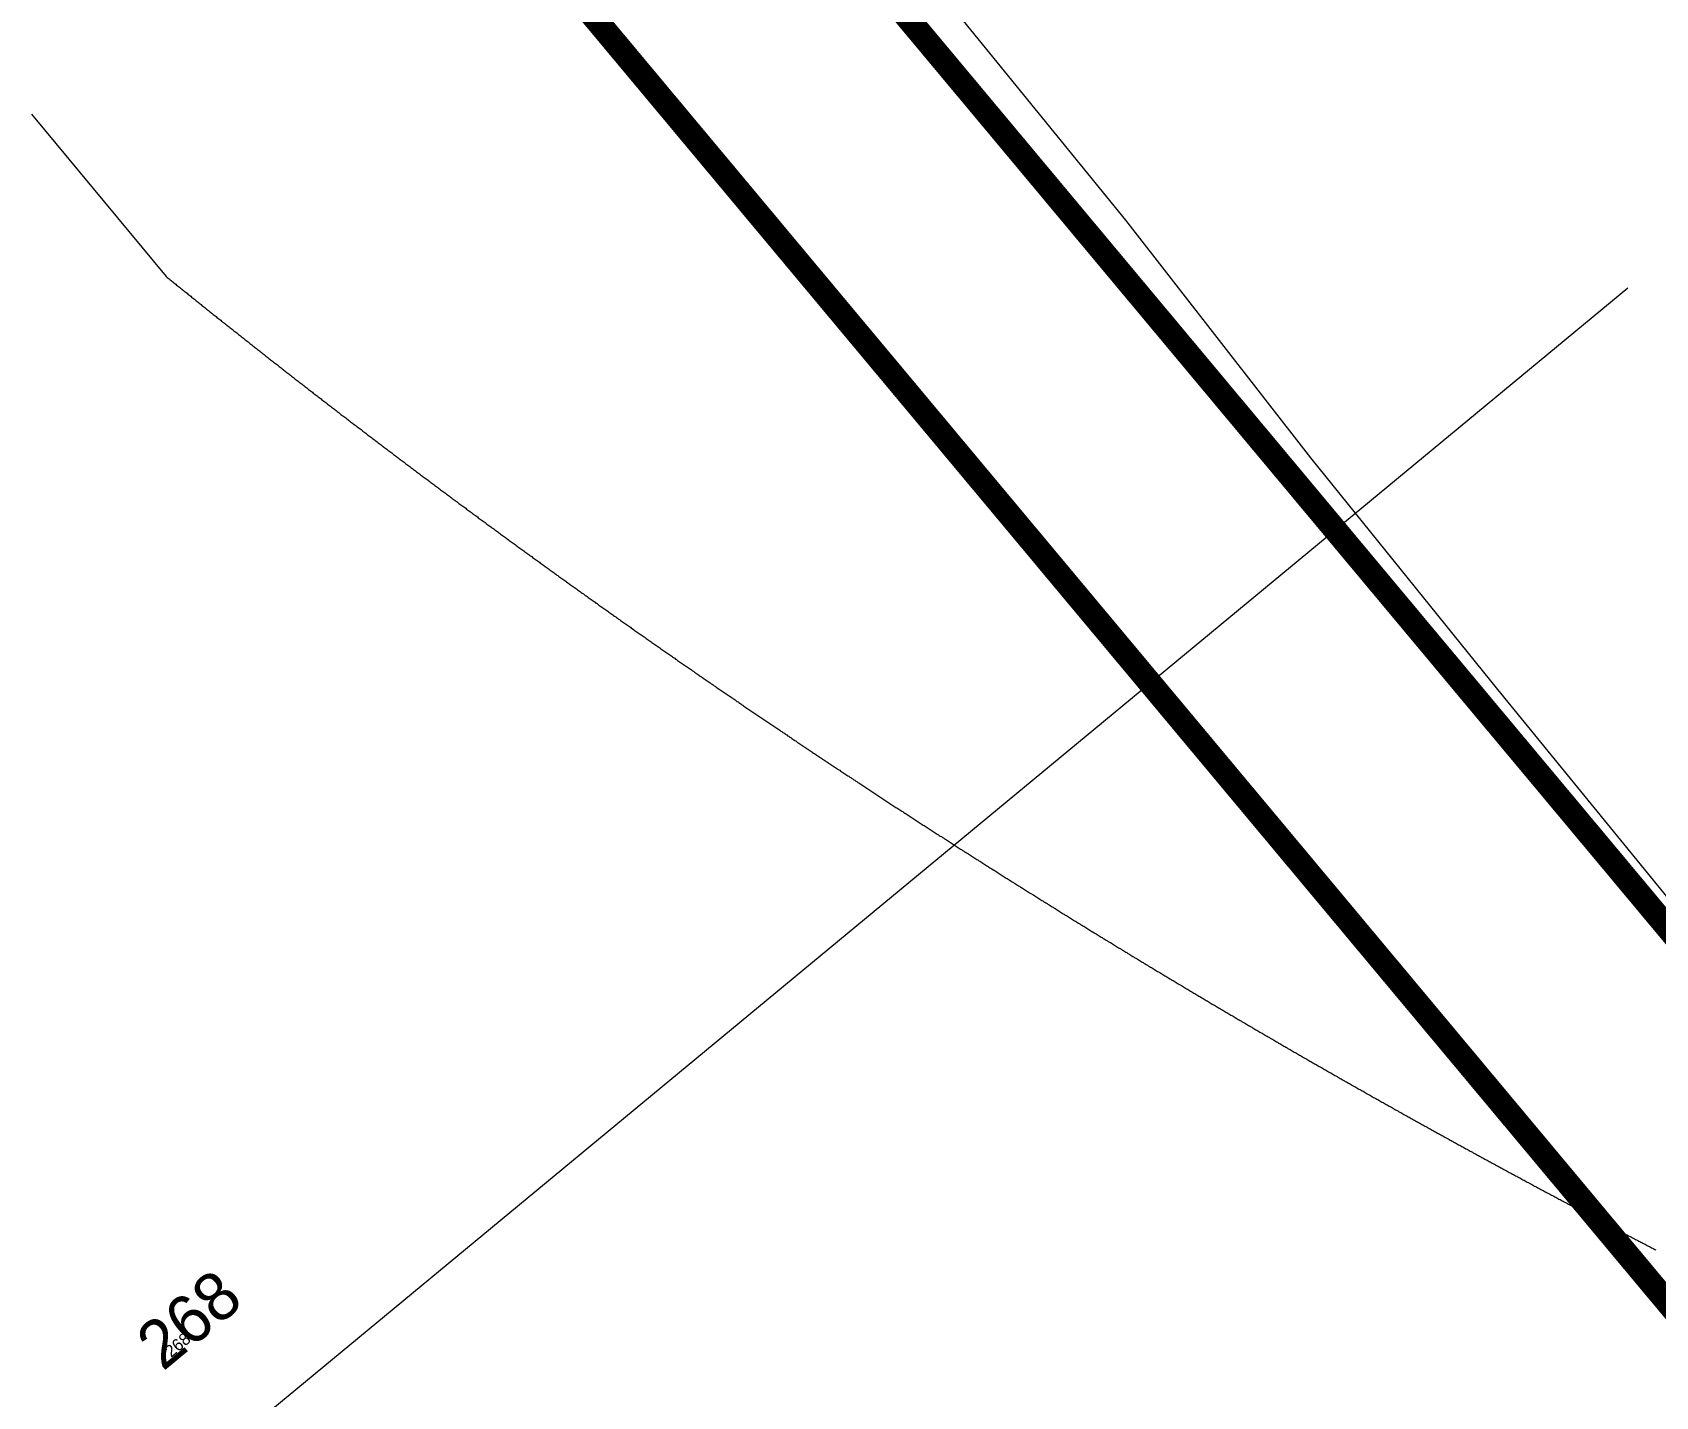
# Model space of a CAD drawing. Extents: x 174934 to 192674, y 648863 to 672607.
# Drawn here: x 186356.6 to 186491.7, y 655414.2 to 655527.7 of the extents above; entities that cross this region are included whole.
import ezdxf

# ---------------------------------------------------------------- set-up
doc = ezdxf.new("R2010")
doc.units = 0
doc.linetypes.add('Over', pattern=[13.5, 7, -1.5, 1, -1.5, 1, -1.5])
for name, color, linetype, lineweight in [('dim', 255, 'Continuous', 0), ('pbitul', 14, 'Continuous', 0), ('pmisover', 202, 'Over', 0)]:
    doc.layers.add(name, color=color, linetype=linetype, lineweight=lineweight)
doc.layers.add('HEB_ENTITY', color=3, linetype='Continuous')
doc.styles.get("Standard").update_dxf_attribs({"font": 'HEBTXT'})

# ---------------------------------------------------------------- blocks, each defined once
blk = doc.blocks.new('dim', base_point=(179928.9, 662854.99))
at = {"layer": 'dim', "linetype": 'ByBlock'}
blk.add_attdef('NUMBER', (179928.9, 662854.99), '', height=20, dxfattribs=at)
blk = doc.blocks.new('HEB_ENTITY', base_point=(181159.32, 660193.8))
at = {"layer": 'HEB_ENTITY', "linetype": 'ByBlock'}
blk.add_attdef('VAL', (181159.32, 660193.8), '', height=1, dxfattribs=at)
at = {"layer": 'HEB_ENTITY', "linetype": 'ByBlock', "flags": 1}
for tag in ['WIDTH', 'TAG', 'XBASE', 'YBASE', 'PROMPT', 'HEIGHT', 'BLKNAME', 'BLKNUM']:
    blk.add_attdef(tag, (181159.32, 660193.8), '', height=1, dxfattribs=at)

msp = doc.modelspace()

# ---------------------------------------------------------------- linework, layer by layer
at = {"layer": 'dim', "linetype": 'ByBlock', "flags": 128}
msp.add_lwpolyline([(186282.59, 655335.46), (186489.36, 655506.45)], dxfattribs=at)
at = {"layer": 'pbitul', "flags": 128}
for points in [[(186494.32, 655453.69), (186478.53, 655473.01), (186462.99, 655492.29), (186447.6, 655512.07), (186431.52, 655531.81)], [(186356.54, 655520.88), (186367.75, 655507.37), (186367.83, 655507.3), (186367.91, 655507.24), (186367.99, 655507.18), (186368.06, 655507.11), (186368.14, 655507.05), (186368.22, 655506.99), (186368.3, 655506.93), (186368.38, 655506.86), (186368.45, 655506.8), (186368.53, 655506.74), (186368.61, 655506.67), (186368.69, 655506.61), (186368.76, 655506.55), (186368.84, 655506.49), (186368.92, 655506.42), (186369, 655506.36), (186369.08, 655506.3), (186369.15, 655506.24), (186369.23, 655506.17), (186369.31, 655506.11), (186369.39, 655506.05), (186369.47, 655505.98), (186369.54, 655505.92), (186369.62, 655505.86), (186369.7, 655505.8), (186369.78, 655505.73), (186369.85, 655505.67), (186369.93, 655505.61), (186370.01, 655505.55), (186370.09, 655505.48), (186370.17, 655505.42), (186370.24, 655505.36), (186370.32, 655505.3), (186370.4, 655505.23), (186370.48, 655505.17), (186370.56, 655505.11), (186370.64, 655505.05), (186370.71, 655504.98), (186370.79, 655504.92), (186370.87, 655504.86), (186370.95, 655504.8), (186371.03, 655504.73), (186371.1, 655504.67), (186371.18, 655504.61), (186371.26, 655504.55), (186371.34, 655504.48), (186371.42, 655504.42), (186371.49, 655504.36), (186371.57, 655504.3), (186371.65, 655504.23), (186371.73, 655504.17), (186371.81, 655504.11), (186371.89, 655504.05), (186371.96, 655503.98), (186372.04, 655503.92), (186372.12, 655503.86), (186372.2, 655503.8), (186372.28, 655503.74), (186372.35, 655503.67), (186372.43, 655503.61), (186372.51, 655503.55), (186372.59, 655503.49), (186372.67, 655503.42), (186372.75, 655503.36), (186372.82, 655503.3), (186372.9, 655503.24), (186372.98, 655503.18), (186373.06, 655503.11), (186373.14, 655503.05), (186373.22, 655502.99), (186373.29, 655502.93), (186373.37, 655502.86), (186373.45, 655502.8), (186373.53, 655502.74), (186373.61, 655502.68), (186373.69, 655502.62), (186373.76, 655502.55), (186373.84, 655502.49), (186373.92, 655502.43), (186374, 655502.37), (186374.08, 655502.31), (186374.16, 655502.24), (186374.23, 655502.18), (186374.31, 655502.12), (186374.39, 655502.06), (186374.47, 655502), (186374.55, 655501.93), (186374.63, 655501.87), (186374.71, 655501.81), (186374.78, 655501.75), (186374.86, 655501.69), (186374.94, 655501.62), (186375.02, 655501.56), (186375.1, 655501.5), (186375.18, 655501.44), (186375.26, 655501.38), (186375.33, 655501.31), (186375.41, 655501.25), (186375.49, 655501.19), (186375.57, 655501.13), (186375.65, 655501.07), (186375.73, 655501.01), (186375.81, 655500.94), (186375.88, 655500.88), (186375.96, 655500.82), (186376.04, 655500.76), (186376.12, 655500.7), (186376.2, 655500.64), (186376.28, 655500.57), (186376.36, 655500.51), (186376.43, 655500.45), (186376.51, 655500.39), (186376.59, 655500.33), (186376.67, 655500.26), (186376.75, 655500.2), (186376.83, 655500.14), (186376.91, 655500.08), (186376.99, 655500.02), (186377.06, 655499.96), (186377.14, 655499.89), (186377.22, 655499.83), (186377.3, 655499.77), (186377.38, 655499.71), (186377.46, 655499.65), (186377.54, 655499.59), (186377.62, 655499.53), (186377.69, 655499.46), (186377.77, 655499.4), (186377.85, 655499.34), (186377.93, 655499.28), (186378.01, 655499.22), (186378.09, 655499.16), (186378.17, 655499.09), (186378.25, 655499.03), (186378.33, 655498.97), (186378.4, 655498.91), (186378.48, 655498.85), (186378.56, 655498.79), (186378.64, 655498.73), (186378.72, 655498.66), (186378.8, 655498.6), (186378.88, 655498.54), (186378.96, 655498.48), (186379.04, 655498.42), (186379.12, 655498.36), (186379.19, 655498.3), (186379.27, 655498.24), (186379.35, 655498.17), (186379.43, 655498.11), (186379.51, 655498.05), (186379.59, 655497.99), (186379.67, 655497.93), (186379.75, 655497.87), (186379.83, 655497.81), (186379.91, 655497.75), (186379.98, 655497.68), (186380.06, 655497.62), (186380.14, 655497.56), (186380.22, 655497.5), (186380.3, 655497.44), (186380.38, 655497.38), (186380.46, 655497.32), (186380.54, 655497.26), (186380.62, 655497.19), (186380.7, 655497.13), (186380.78, 655497.07), (186380.85, 655497.01), (186380.93, 655496.95), (186381.01, 655496.89), (186381.09, 655496.83), (186381.17, 655496.77), (186381.25, 655496.71), (186381.33, 655496.64), (186381.41, 655496.58), (186381.49, 655496.52), (186381.57, 655496.46), (186381.65, 655496.4), (186381.73, 655496.34), (186381.81, 655496.28), (186381.88, 655496.22), (186381.96, 655496.16), (186382.04, 655496.1), (186382.12, 655496.03), (186382.2, 655495.97), (186382.28, 655495.91), (186382.36, 655495.85), (186382.44, 655495.79), (186382.52, 655495.73), (186382.6, 655495.67), (186382.68, 655495.61), (186382.76, 655495.55), (186382.84, 655495.49), (186382.92, 655495.43), (186382.99, 655495.37), (186383.07, 655495.3), (186383.15, 655495.24), (186383.23, 655495.18), (186383.31, 655495.12), (186383.39, 655495.06), (186383.47, 655495), (186383.55, 655494.94), (186383.63, 655494.88), (186383.71, 655494.82), (186383.79, 655494.76), (186383.87, 655494.7), (186383.95, 655494.64), (186384.03, 655494.58), (186384.11, 655494.51), (186384.19, 655494.45), (186384.27, 655494.39), (186384.35, 655494.33), (186384.43, 655494.27), (186384.5, 655494.21), (186384.58, 655494.15), (186384.66, 655494.09), (186384.74, 655494.03), (186384.82, 655493.97), (186384.9, 655493.91), (186384.98, 655493.85), (186385.06, 655493.79), (186385.14, 655493.73), (186385.22, 655493.67), (186385.3, 655493.61), (186385.38, 655493.55), (186385.46, 655493.49), (186385.54, 655493.42), (186385.62, 655493.36), (186385.7, 655493.3), (186385.78, 655493.24), (186385.86, 655493.18), (186385.94, 655493.12), (186386.02, 655493.06), (186386.1, 655493), (186386.18, 655492.94), (186386.26, 655492.88), (186386.34, 655492.82), (186386.42, 655492.76), (186386.5, 655492.7), (186386.58, 655492.64), (186386.66, 655492.58), (186386.74, 655492.52), (186386.81, 655492.46), (186386.89, 655492.4), (186386.97, 655492.34), (186387.05, 655492.28), (186387.13, 655492.22), (186387.21, 655492.16), (186387.29, 655492.1), (186387.37, 655492.04), (186387.45, 655491.98), (186387.53, 655491.92), (186387.61, 655491.86), (186387.69, 655491.8), (186387.77, 655491.74), (186387.85, 655491.68), (186387.93, 655491.62), (186388.01, 655491.56), (186388.09, 655491.5), (186388.17, 655491.44), (186388.25, 655491.38), (186388.33, 655491.32), (186388.41, 655491.26), (186388.49, 655491.2), (186388.57, 655491.13), (186388.65, 655491.07), (186388.73, 655491.01), (186388.81, 655490.95), (186388.89, 655490.89), (186388.97, 655490.83), (186389.05, 655490.77), (186389.13, 655490.71), (186389.21, 655490.65), (186389.29, 655490.6), (186389.37, 655490.54), (186389.45, 655490.48), (186389.53, 655490.42), (186389.61, 655490.36), (186389.69, 655490.3), (186389.77, 655490.24), (186389.85, 655490.18), (186389.93, 655490.12), (186390.01, 655490.06), (186390.09, 655490), (186390.17, 655489.94), (186390.25, 655489.88), (186390.33, 655489.82), (186390.41, 655489.76), (186390.49, 655489.7), (186390.57, 655489.64), (186390.65, 655489.58), (186390.73, 655489.52), (186390.81, 655489.46), (186390.89, 655489.4), (186390.97, 655489.34), (186391.05, 655489.28), (186391.14, 655489.22), (186391.22, 655489.16), (186391.3, 655489.1), (186391.38, 655489.04), (186391.46, 655488.98), (186391.54, 655488.92), (186391.62, 655488.86), (186391.7, 655488.8), (186391.78, 655488.74), (186391.86, 655488.68), (186391.94, 655488.62), (186392.02, 655488.56), (186392.1, 655488.5), (186392.18, 655488.44), (186392.26, 655488.38), (186392.34, 655488.32), (186392.42, 655488.27), (186392.5, 655488.21), (186392.58, 655488.15), (186392.66, 655488.09), (186392.74, 655488.03), (186392.82, 655487.97), (186392.9, 655487.91), (186392.98, 655487.85), (186393.06, 655487.79), (186393.14, 655487.73), (186393.22, 655487.67), (186393.3, 655487.61), (186393.38, 655487.55), (186393.47, 655487.49), (186393.55, 655487.43), (186393.63, 655487.37), (186393.71, 655487.31), (186393.79, 655487.25), (186393.87, 655487.2), (186393.95, 655487.14), (186394.03, 655487.08), (186394.11, 655487.02), (186394.19, 655486.96), (186394.27, 655486.9), (186394.35, 655486.84), (186394.43, 655486.78), (186394.51, 655486.72), (186394.59, 655486.66), (186394.67, 655486.6), (186394.75, 655486.54), (186394.83, 655486.48), (186394.91, 655486.43), (186395, 655486.37), (186395.08, 655486.31), (186395.16, 655486.25), (186395.24, 655486.19), (186395.32, 655486.13), (186395.4, 655486.07), (186395.48, 655486.01), (186395.56, 655485.95), (186395.64, 655485.89), (186395.72, 655485.83), (186395.8, 655485.78), (186395.88, 655485.72), (186395.96, 655485.66), (186396.04, 655485.6), (186396.12, 655485.54), (186396.21, 655485.48), (186396.29, 655485.42), (186396.37, 655485.36), (186396.45, 655485.3), (186396.53, 655485.24), (186396.61, 655485.19), (186396.69, 655485.13), (186396.77, 655485.07), (186396.85, 655485.01), (186396.93, 655484.95), (186397.01, 655484.89), (186397.09, 655484.83), (186397.17, 655484.77), (186397.26, 655484.71), (186397.34, 655484.65), (186397.42, 655484.6), (186397.5, 655484.54), (186397.58, 655484.48), (186397.66, 655484.42), (186397.74, 655484.36), (186397.82, 655484.3), (186397.9, 655484.24), (186397.98, 655484.18), (186398.06, 655484.13), (186398.15, 655484.07), (186398.23, 655484.01), (186398.31, 655483.95), (186398.39, 655483.89), (186398.47, 655483.83), (186398.55, 655483.77), (186398.63, 655483.71), (186398.71, 655483.66), (186398.79, 655483.6), (186398.87, 655483.54), (186398.96, 655483.48), (186399.04, 655483.42), (186399.12, 655483.36), (186399.2, 655483.3), (186399.28, 655483.25), (186399.36, 655483.19), (186399.44, 655483.13), (186399.52, 655483.07), (186399.6, 655483.01), (186399.68, 655482.95), (186399.77, 655482.89), (186399.85, 655482.84), (186399.93, 655482.78), (186400.01, 655482.72), (186400.09, 655482.66), (186400.17, 655482.6), (186400.25, 655482.54), (186400.33, 655482.49), (186400.41, 655482.43), (186400.5, 655482.37), (186400.58, 655482.31), (186400.66, 655482.25), (186400.74, 655482.19), (186400.82, 655482.13), (186400.9, 655482.08), (186400.98, 655482.02), (186401.06, 655481.96), (186401.15, 655481.9), (186401.23, 655481.84), (186401.31, 655481.78), (186401.39, 655481.73), (186401.47, 655481.67), (186401.55, 655481.61), (186401.63, 655481.55), (186401.71, 655481.49), (186401.8, 655481.44), (186401.88, 655481.38), (186401.96, 655481.32), (186402.04, 655481.26), (186402.12, 655481.2), (186402.2, 655481.14), (186402.28, 655481.09), (186402.36, 655481.03), (186402.45, 655480.97), (186402.53, 655480.91), (186402.61, 655480.85), (186402.69, 655480.8), (186402.77, 655480.74), (186402.85, 655480.68), (186402.93, 655480.62), (186403.02, 655480.56), (186403.1, 655480.5), (186403.18, 655480.45), (186403.26, 655480.39), (186403.34, 655480.33), (186403.42, 655480.27), (186403.5, 655480.21), (186403.59, 655480.16), (186403.67, 655480.1), (186403.75, 655480.04), (186403.83, 655479.98), (186403.91, 655479.92), (186403.99, 655479.87), (186404.07, 655479.81), (186404.16, 655479.75), (186404.24, 655479.69), (186404.32, 655479.63), (186404.4, 655479.58), (186404.48, 655479.52), (186404.56, 655479.46), (186404.65, 655479.4), (186404.73, 655479.35), (186404.81, 655479.29), (186404.89, 655479.23), (186404.97, 655479.17), (186405.05, 655479.11), (186405.14, 655479.06), (186405.22, 655479), (186405.3, 655478.94), (186405.38, 655478.88), (186405.46, 655478.83), (186405.54, 655478.77), (186405.63, 655478.71), (186405.71, 655478.65), (186405.79, 655478.59), (186405.87, 655478.54), (186405.95, 655478.48), (186406.03, 655478.42), (186406.12, 655478.36), (186406.2, 655478.31), (186406.28, 655478.25), (186406.36, 655478.19), (186406.44, 655478.13), (186406.52, 655478.08), (186406.61, 655478.02), (186406.69, 655477.96), (186406.77, 655477.9), (186406.85, 655477.85), (186406.93, 655477.79), (186407.01, 655477.73), (186407.1, 655477.67), (186407.18, 655477.62), (186407.26, 655477.56), (186407.34, 655477.5), (186407.42, 655477.44), (186407.51, 655477.39), (186407.59, 655477.33), (186407.67, 655477.27), (186407.75, 655477.21), (186407.83, 655477.16), (186407.91, 655477.1), (186408, 655477.04), (186408.08, 655476.98), (186408.16, 655476.93), (186408.24, 655476.87), (186408.32, 655476.81), (186408.41, 655476.75), (186408.49, 655476.7), (186408.57, 655476.64), (186408.65, 655476.58), (186408.73, 655476.53), (186408.82, 655476.47), (186408.9, 655476.41), (186408.98, 655476.35), (186409.06, 655476.3), (186409.14, 655476.24), (186409.23, 655476.18), (186409.31, 655476.12), (186409.39, 655476.07), (186409.47, 655476.01), (186409.55, 655475.95), (186409.64, 655475.9), (186409.72, 655475.84), (186409.8, 655475.78), (186409.88, 655475.72), (186409.96, 655475.67), (186410.05, 655475.61), (186410.13, 655475.55), (186410.21, 655475.5), (186410.29, 655475.44), (186410.37, 655475.38), (186410.46, 655475.32), (186410.54, 655475.27), (186410.62, 655475.21), (186410.7, 655475.15), (186410.79, 655475.1), (186410.87, 655475.04), (186410.95, 655474.98), (186411.03, 655474.93), (186411.11, 655474.87), (186411.2, 655474.81), (186411.28, 655474.75), (186411.36, 655474.7), (186411.44, 655474.64), (186411.53, 655474.58), (186411.61, 655474.53), (186411.69, 655474.47), (186411.77, 655474.41), (186411.85, 655474.36), (186411.94, 655474.3), (186412.02, 655474.24), (186412.1, 655474.19), (186412.18, 655474.13), (186412.27, 655474.07), (186412.35, 655474.02), (186412.43, 655473.96), (186412.51, 655473.9), (186412.59, 655473.84), (186412.68, 655473.79), (186412.76, 655473.73), (186412.84, 655473.67), (186412.92, 655473.62), (186413.01, 655473.56), (186413.09, 655473.5), (186413.17, 655473.45), (186413.25, 655473.39), (186413.34, 655473.33), (186413.42, 655473.28), (186413.5, 655473.22), (186413.58, 655473.16), (186413.67, 655473.11), (186413.75, 655473.05), (186413.83, 655472.99), (186413.91, 655472.94), (186414, 655472.88), (186414.08, 655472.82), (186414.16, 655472.77), (186414.24, 655472.71), (186414.33, 655472.66), (186414.41, 655472.6), (186414.49, 655472.54), (186414.57, 655472.49), (186414.66, 655472.43), (186414.74, 655472.37), (186414.82, 655472.32), (186414.9, 655472.26), (186414.99, 655472.2), (186415.07, 655472.15), (186415.15, 655472.09), (186415.23, 655472.03), (186415.32, 655471.98), (186415.4, 655471.92), (186415.48, 655471.87), (186415.56, 655471.81), (186415.65, 655471.75), (186415.73, 655471.7), (186415.81, 655471.64), (186415.89, 655471.58), (186415.98, 655471.53), (186416.06, 655471.47), (186416.14, 655471.41), (186416.22, 655471.36), (186416.31, 655471.3), (186416.39, 655471.25), (186416.47, 655471.19), (186416.56, 655471.13), (186416.64, 655471.08), (186416.72, 655471.02), (186416.8, 655470.96), (186416.89, 655470.91), (186416.97, 655470.85), (186417.05, 655470.8), (186417.13, 655470.74), (186417.22, 655470.68), (186417.3, 655470.63), (186417.38, 655470.57), (186417.47, 655470.52), (186417.55, 655470.46), (186417.63, 655470.4), (186417.71, 655470.35), (186417.8, 655470.29), (186417.88, 655470.24), (186417.96, 655470.18), (186418.05, 655470.12), (186418.13, 655470.07), (186418.21, 655470.01), (186418.29, 655469.96), (186418.38, 655469.9), (186418.46, 655469.84), (186418.54, 655469.79), (186418.63, 655469.73), (186418.71, 655469.68), (186418.79, 655469.62), (186418.87, 655469.56), (186418.96, 655469.51), (186419.04, 655469.45), (186419.12, 655469.4), (186419.21, 655469.34), (186419.29, 655469.28), (186419.37, 655469.23), (186419.45, 655469.17), (186419.54, 655469.12), (186419.62, 655469.06), (186419.7, 655469.01), (186419.79, 655468.95), (186419.87, 655468.89), (186419.95, 655468.84), (186420.04, 655468.78), (186420.12, 655468.73), (186420.2, 655468.67), (186420.28, 655468.61), (186420.37, 655468.56), (186420.45, 655468.5), (186420.53, 655468.45), (186420.62, 655468.39), (186420.7, 655468.34), (186420.78, 655468.28), (186420.87, 655468.23), (186420.95, 655468.17), (186421.03, 655468.11), (186421.12, 655468.06), (186421.2, 655468), (186421.28, 655467.95), (186421.37, 655467.89), (186421.45, 655467.84), (186421.53, 655467.78), (186421.61, 655467.73), (186421.7, 655467.67), (186421.78, 655467.61), (186421.86, 655467.56), (186421.95, 655467.5), (186422.03, 655467.45), (186422.11, 655467.39), (186422.2, 655467.34), (186422.28, 655467.28), (186422.36, 655467.23), (186422.45, 655467.17), (186422.53, 655467.12), (186422.61, 655467.06), (186422.7, 655467), (186422.78, 655466.95), (186422.86, 655466.89), (186422.95, 655466.84), (186423.03, 655466.78), (186423.11, 655466.73), (186423.2, 655466.67), (186423.28, 655466.62), (186423.36, 655466.56), (186423.45, 655466.51), (186423.53, 655466.45), (186423.61, 655466.4), (186423.7, 655466.34), (186423.78, 655466.29), (186423.86, 655466.23), (186423.95, 655466.17), (186424.03, 655466.12), (186424.11, 655466.06), (186424.2, 655466.01), (186424.28, 655465.95), (186424.36, 655465.9), (186424.45, 655465.84), (186424.53, 655465.79), (186424.61, 655465.73), (186424.7, 655465.68), (186424.78, 655465.62), (186424.86, 655465.57), (186424.95, 655465.51), (186425.03, 655465.46), (186425.11, 655465.4), (186425.2, 655465.35), (186425.28, 655465.29), (186425.36, 655465.24), (186425.45, 655465.18), (186425.53, 655465.13), (186425.62, 655465.07), (186425.7, 655465.02), (186425.78, 655464.96), (186425.87, 655464.91), (186425.95, 655464.85), (186426.03, 655464.8), (186426.12, 655464.74), (186426.2, 655464.69), (186426.28, 655464.63), (186426.37, 655464.58), (186426.45, 655464.52), (186426.53, 655464.47), (186426.62, 655464.41), (186426.7, 655464.36), (186426.79, 655464.3), (186426.87, 655464.25), (186426.95, 655464.19), (186427.04, 655464.14), (186427.12, 655464.09), (186427.2, 655464.03), (186427.29, 655463.98), (186427.37, 655463.92), (186427.45, 655463.87), (186427.54, 655463.81), (186427.62, 655463.76), (186427.71, 655463.7), (186427.79, 655463.65), (186427.87, 655463.59), (186427.96, 655463.54), (186428.04, 655463.48), (186428.12, 655463.43), (186428.21, 655463.37), (186428.29, 655463.32), (186428.38, 655463.26), (186428.46, 655463.21), (186428.54, 655463.16), (186428.63, 655463.1), (186428.71, 655463.05), (186428.79, 655462.99), (186428.88, 655462.94), (186428.96, 655462.88), (186429.05, 655462.83), (186429.13, 655462.77), (186429.21, 655462.72), (186429.3, 655462.67), (186429.38, 655462.61), (186429.47, 655462.56), (186429.55, 655462.5), (186429.63, 655462.45), (186429.72, 655462.39), (186429.8, 655462.34), (186429.89, 655462.28), (186429.97, 655462.23), (186430.05, 655462.18), (186430.14, 655462.12), (186430.22, 655462.07), (186430.3, 655462.01), (186430.39, 655461.96), (186430.47, 655461.9), (186430.56, 655461.85), (186430.64, 655461.79), (186430.72, 655461.74), (186430.81, 655461.69), (186430.89, 655461.63), (186430.98, 655461.58), (186431.06, 655461.52), (186431.14, 655461.47), (186431.23, 655461.42), (186431.31, 655461.36), (186431.4, 655461.31), (186431.48, 655461.25), (186431.56, 655461.2), (186431.65, 655461.14), (186431.73, 655461.09), (186431.82, 655461.04), (186431.9, 655460.98), (186431.99, 655460.93), (186432.07, 655460.87), (186432.15, 655460.82), (186432.24, 655460.77), (186432.32, 655460.71), (186432.41, 655460.66), (186432.49, 655460.6), (186432.57, 655460.55), (186432.66, 655460.5), (186432.74, 655460.44), (186432.83, 655460.39), (186432.91, 655460.33), (186433, 655460.28), (186433.08, 655460.23), (186433.16, 655460.17), (186433.25, 655460.12), (186433.33, 655460.06), (186433.42, 655460.01), (186433.5, 655459.96), (186433.58, 655459.9), (186433.67, 655459.85), (186433.75, 655459.79), (186433.84, 655459.74), (186433.92, 655459.69), (186434.01, 655459.63), (186434.09, 655459.58), (186434.17, 655459.52), (186434.26, 655459.47), (186434.34, 655459.42), (186434.43, 655459.36), (186434.51, 655459.31), (186434.6, 655459.26), (186434.68, 655459.2), (186434.76, 655459.15), (186434.85, 655459.09), (186434.93, 655459.04), (186435.02, 655458.99), (186435.1, 655458.93), (186435.19, 655458.88), (186435.27, 655458.83), (186435.36, 655458.77), (186435.44, 655458.72), (186435.52, 655458.67), (186435.61, 655458.61), (186435.69, 655458.56), (186435.78, 655458.5), (186435.86, 655458.45), (186435.95, 655458.4), (186436.03, 655458.34), (186436.12, 655458.29), (186436.2, 655458.24), (186436.28, 655458.18), (186436.37, 655458.13), (186436.45, 655458.08), (186436.54, 655458.02), (186436.62, 655457.97), (186436.71, 655457.92), (186436.79, 655457.86), (186436.88, 655457.81), (186436.96, 655457.76), (186437.04, 655457.7), (186437.13, 655457.65), (186437.21, 655457.6), (186437.3, 655457.54), (186437.38, 655457.49), (186437.47, 655457.44), (186437.55, 655457.38), (186437.64, 655457.33), (186437.72, 655457.28), (186437.81, 655457.22), (186437.89, 655457.17), (186437.97, 655457.12), (186438.06, 655457.06), (186438.14, 655457.01), (186438.23, 655456.96), (186438.31, 655456.9), (186438.4, 655456.85), (186438.48, 655456.8), (186438.57, 655456.74), (186438.65, 655456.69), (186438.74, 655456.64), (186438.82, 655456.58), (186438.91, 655456.53), (186438.99, 655456.48), (186439.08, 655456.42), (186439.16, 655456.37), (186439.25, 655456.32), (186439.33, 655456.26), (186439.41, 655456.21), (186439.5, 655456.16), (186439.58, 655456.1), (186439.67, 655456.05), (186439.75, 655456), (186439.84, 655455.95), (186439.92, 655455.89), (186440.01, 655455.84), (186440.09, 655455.79), (186440.18, 655455.73), (186440.26, 655455.68), (186440.35, 655455.63), (186440.43, 655455.57), (186440.52, 655455.52), (186440.6, 655455.47), (186440.69, 655455.42), (186440.77, 655455.36), (186440.86, 655455.31), (186440.94, 655455.26), (186441.03, 655455.2), (186441.11, 655455.15), (186441.2, 655455.1), (186441.28, 655455.05), (186441.37, 655454.99), (186441.45, 655454.94), (186441.54, 655454.89), (186441.62, 655454.83), (186441.71, 655454.78), (186441.79, 655454.73), (186441.88, 655454.68), (186441.96, 655454.62), (186442.05, 655454.57), (186442.13, 655454.52), (186442.21, 655454.47), (186442.3, 655454.41), (186442.38, 655454.36), (186442.47, 655454.31), (186442.55, 655454.25), (186442.64, 655454.2), (186442.73, 655454.15), (186442.81, 655454.1), (186442.9, 655454.04), (186442.98, 655453.99), (186443.07, 655453.94), (186443.15, 655453.89), (186443.24, 655453.83), (186443.32, 655453.78), (186443.41, 655453.73), (186443.49, 655453.68), (186443.58, 655453.62), (186443.66, 655453.57), (186443.75, 655453.52), (186443.83, 655453.47), (186443.92, 655453.41), (186444, 655453.36), (186444.09, 655453.31), (186444.17, 655453.26), (186444.26, 655453.2), (186444.34, 655453.15), (186444.43, 655453.1), (186444.51, 655453.05), (186444.6, 655452.99), (186444.68, 655452.94), (186444.77, 655452.89), (186444.85, 655452.84), (186444.94, 655452.78), (186445.02, 655452.73), (186445.11, 655452.68), (186445.19, 655452.63), (186445.28, 655452.58), (186445.36, 655452.52), (186445.45, 655452.47), (186445.53, 655452.42), (186445.62, 655452.37), (186445.71, 655452.31), (186445.79, 655452.26), (186445.88, 655452.21), (186445.96, 655452.16), (186446.05, 655452.11), (186446.13, 655452.05), (186446.22, 655452), (186446.3, 655451.95), (186446.39, 655451.9), (186446.47, 655451.84), (186446.56, 655451.79), (186446.64, 655451.74), (186446.73, 655451.69), (186446.81, 655451.64), (186446.9, 655451.58), (186446.99, 655451.53), (186447.07, 655451.48), (186447.16, 655451.43), (186447.24, 655451.38), (186447.33, 655451.32), (186447.41, 655451.27), (186447.5, 655451.22), (186447.58, 655451.17), (186447.67, 655451.12), (186447.75, 655451.06), (186447.84, 655451.01), (186447.92, 655450.96), (186448.01, 655450.91), (186448.1, 655450.86), (186448.18, 655450.8), (186448.27, 655450.75), (186448.35, 655450.7), (186448.44, 655450.65), (186448.52, 655450.6), (186448.61, 655450.55), (186448.69, 655450.49), (186448.78, 655450.44), (186448.87, 655450.39), (186448.95, 655450.34), (186449.04, 655450.29), (186449.12, 655450.23), (186449.21, 655450.18), (186449.29, 655450.13), (186449.38, 655450.08), (186449.46, 655450.03), (186449.55, 655449.98), (186449.64, 655449.92), (186449.72, 655449.87), (186449.81, 655449.82), (186449.89, 655449.77), (186449.98, 655449.72), (186450.06, 655449.67), (186450.15, 655449.61), (186450.23, 655449.56), (186450.32, 655449.51), (186450.41, 655449.46), (186450.49, 655449.41), (186450.58, 655449.36), (186450.66, 655449.3), (186450.75, 655449.25), (186450.83, 655449.2), (186450.92, 655449.15), (186451.01, 655449.1), (186451.09, 655449.05), (186451.18, 655449), (186451.26, 655448.94), (186451.35, 655448.89), (186451.43, 655448.84), (186451.52, 655448.79), (186451.61, 655448.74), (186451.69, 655448.69), (186451.78, 655448.64), (186451.86, 655448.58), (186451.95, 655448.53), (186452.04, 655448.48), (186452.12, 655448.43), (186452.21, 655448.38), (186452.29, 655448.33), (186452.38, 655448.28), (186452.46, 655448.22), (186452.55, 655448.17), (186452.64, 655448.12), (186452.72, 655448.07), (186452.81, 655448.02), (186452.89, 655447.97), (186452.98, 655447.92), (186453.07, 655447.87), (186453.15, 655447.81), (186453.24, 655447.76), (186453.32, 655447.71), (186453.41, 655447.66), (186453.49, 655447.61), (186453.58, 655447.56), (186453.67, 655447.51), (186453.75, 655447.46), (186453.84, 655447.41), (186453.92, 655447.35), (186454.01, 655447.3), (186454.1, 655447.25), (186454.18, 655447.2), (186454.27, 655447.15), (186454.35, 655447.1), (186454.44, 655447.05), (186454.53, 655447), (186454.61, 655446.95), (186454.7, 655446.89), (186454.78, 655446.84), (186454.87, 655446.79), (186454.96, 655446.74), (186455.04, 655446.69), (186455.13, 655446.64), (186455.21, 655446.59), (186455.3, 655446.54), (186455.39, 655446.49), (186455.47, 655446.44), (186455.56, 655446.39), (186455.65, 655446.33), (186455.73, 655446.28), (186455.82, 655446.23), (186455.9, 655446.18), (186455.99, 655446.13), (186456.08, 655446.08), (186456.16, 655446.03), (186456.25, 655445.98), (186456.33, 655445.93), (186456.42, 655445.88), (186456.51, 655445.83), (186456.59, 655445.78), (186456.68, 655445.72), (186456.76, 655445.67), (186456.85, 655445.62), (186456.94, 655445.57), (186457.02, 655445.52), (186457.11, 655445.47), (186457.2, 655445.42), (186457.28, 655445.37), (186457.37, 655445.32), (186457.45, 655445.27), (186457.54, 655445.22), (186457.63, 655445.17), (186457.71, 655445.12), (186457.8, 655445.07), (186457.89, 655445.02), (186457.97, 655444.97), (186458.06, 655444.91), (186458.14, 655444.86), (186458.23, 655444.81), (186458.32, 655444.76), (186458.4, 655444.71), (186458.49, 655444.66), (186458.58, 655444.61), (186458.66, 655444.56), (186458.75, 655444.51), (186458.84, 655444.46), (186458.92, 655444.41), (186459.01, 655444.36), (186459.09, 655444.31), (186459.18, 655444.26), (186459.27, 655444.21), (186459.35, 655444.16), (186459.44, 655444.11), (186459.53, 655444.06), (186459.61, 655444.01), (186459.7, 655443.96), (186459.79, 655443.91), (186459.87, 655443.86), (186459.96, 655443.81), (186460.05, 655443.76), (186460.13, 655443.71), (186460.22, 655443.66), (186460.3, 655443.6), (186460.39, 655443.55), (186460.48, 655443.5), (186460.56, 655443.45), (186460.65, 655443.4), (186460.74, 655443.35), (186460.82, 655443.3), (186460.91, 655443.25), (186461, 655443.2), (186461.08, 655443.15), (186461.17, 655443.1), (186461.26, 655443.05), (186461.34, 655443), (186461.43, 655442.95), (186461.52, 655442.9), (186461.6, 655442.85), (186461.69, 655442.8), (186461.78, 655442.75), (186461.86, 655442.7), (186461.95, 655442.65), (186462.04, 655442.6), (186462.12, 655442.55), (186462.21, 655442.5), (186462.3, 655442.45), (186462.38, 655442.4), (186462.47, 655442.35), (186462.55, 655442.3), (186462.64, 655442.25), (186462.73, 655442.2), (186462.81, 655442.15), (186462.9, 655442.1), (186462.99, 655442.05), (186463.07, 655442), (186463.16, 655441.95), (186463.25, 655441.9), (186463.34, 655441.85), (186463.42, 655441.8), (186463.51, 655441.75), (186463.6, 655441.7), (186463.68, 655441.65), (186463.77, 655441.61), (186463.86, 655441.56), (186463.94, 655441.51), (186464.03, 655441.46), (186464.12, 655441.41), (186464.2, 655441.36), (186464.29, 655441.31), (186464.38, 655441.26), (186464.46, 655441.21), (186464.55, 655441.16), (186464.64, 655441.11), (186464.72, 655441.06), (186464.81, 655441.01), (186464.9, 655440.96), (186464.98, 655440.91), (186465.07, 655440.86), (186465.16, 655440.81), (186465.24, 655440.76), (186465.33, 655440.71), (186465.42, 655440.66), (186465.5, 655440.61), (186465.59, 655440.56), (186465.68, 655440.51), (186465.77, 655440.46), (186465.85, 655440.41), (186465.94, 655440.36), (186466.03, 655440.32), (186466.11, 655440.27), (186466.2, 655440.22), (186466.29, 655440.17), (186466.37, 655440.12), (186466.46, 655440.07), (186466.55, 655440.02), (186466.63, 655439.97), (186466.72, 655439.92), (186466.81, 655439.87), (186466.9, 655439.82), (186466.98, 655439.77), (186467.07, 655439.72), (186467.16, 655439.67), (186467.24, 655439.62), (186467.33, 655439.58), (186467.42, 655439.53), (186467.5, 655439.48), (186467.59, 655439.43), (186467.68, 655439.38), (186467.77, 655439.33), (186467.85, 655439.28), (186467.94, 655439.23), (186468.03, 655439.18), (186468.11, 655439.13), (186468.2, 655439.08), (186468.29, 655439.03), (186468.38, 655438.98), (186468.46, 655438.94), (186468.55, 655438.89), (186468.64, 655438.84), (186468.72, 655438.79), (186468.81, 655438.74), (186468.9, 655438.69), (186468.99, 655438.64), (186469.07, 655438.59), (186469.16, 655438.54), (186469.25, 655438.49), (186469.33, 655438.45), (186469.42, 655438.4), (186469.51, 655438.35), (186469.6, 655438.3), (186469.68, 655438.25), (186469.77, 655438.2), (186469.86, 655438.15), (186469.94, 655438.1), (186470.03, 655438.05), (186470.12, 655438), (186470.21, 655437.96), (186470.29, 655437.91), (186470.38, 655437.86), (186470.47, 655437.81), (186470.56, 655437.76), (186470.64, 655437.71), (186470.73, 655437.66), (186470.82, 655437.61), (186470.9, 655437.57), (186470.99, 655437.52), (186471.08, 655437.47), (186471.17, 655437.42), (186471.25, 655437.37), (186471.34, 655437.32), (186471.43, 655437.27), (186471.52, 655437.22), (186471.6, 655437.18), (186471.69, 655437.13), (186471.78, 655437.08), (186471.86, 655437.03), (186471.95, 655436.98), (186472.04, 655436.93), (186472.13, 655436.88), (186472.21, 655436.83), (186472.3, 655436.79), (186472.39, 655436.74), (186472.48, 655436.69), (186472.56, 655436.64), (186472.65, 655436.59), (186472.74, 655436.54), (186472.83, 655436.49), (186472.91, 655436.45), (186473, 655436.4), (186473.09, 655436.35), (186473.18, 655436.3), (186473.26, 655436.25), (186473.35, 655436.2), (186473.44, 655436.16), (186473.53, 655436.11), (186473.61, 655436.06), (186473.7, 655436.01), (186473.79, 655435.96), (186473.88, 655435.91), (186473.96, 655435.87), (186474.05, 655435.82), (186474.14, 655435.77), (186474.23, 655435.72), (186474.31, 655435.67), (186474.4, 655435.62), (186474.49, 655435.58), (186474.58, 655435.53), (186474.66, 655435.48), (186474.75, 655435.43), (186474.84, 655435.38), (186474.93, 655435.33), (186475.01, 655435.29), (186475.1, 655435.24), (186475.19, 655435.19), (186475.28, 655435.14), (186475.37, 655435.09), (186475.45, 655435.04), (186475.54, 655435), (186475.63, 655434.95), (186475.72, 655434.9), (186475.8, 655434.85), (186475.89, 655434.8), (186475.98, 655434.76), (186476.07, 655434.71), (186476.15, 655434.66), (186476.24, 655434.61), (186476.33, 655434.56), (186476.42, 655434.52), (186476.5, 655434.47), (186476.59, 655434.42), (186476.68, 655434.37), (186476.77, 655434.32), (186476.86, 655434.28), (186476.94, 655434.23), (186477.03, 655434.18), (186477.12, 655434.13), (186477.21, 655434.08), (186477.29, 655434.04), (186477.38, 655433.99), (186477.47, 655433.94), (186477.56, 655433.89), (186477.65, 655433.84), (186477.73, 655433.8), (186477.82, 655433.75), (186477.91, 655433.7), (186478, 655433.65), (186478.08, 655433.61), (186478.17, 655433.56), (186478.26, 655433.51), (186478.35, 655433.46), (186478.44, 655433.41), (186478.52, 655433.37), (186478.61, 655433.32), (186478.7, 655433.27), (186478.79, 655433.22), (186478.88, 655433.18), (186478.96, 655433.13), (186479.05, 655433.08), (186479.14, 655433.03), (186479.23, 655432.99), (186479.32, 655432.94), (186479.4, 655432.89), (186479.49, 655432.84), (186479.58, 655432.79), (186479.67, 655432.75), (186479.75, 655432.7), (186479.84, 655432.65), (186479.93, 655432.6), (186480.02, 655432.56), (186480.11, 655432.51), (186480.19, 655432.46), (186480.28, 655432.41), (186480.37, 655432.37), (186480.46, 655432.32), (186480.55, 655432.27), (186480.63, 655432.22), (186480.72, 655432.18), (186480.81, 655432.13), (186480.9, 655432.08), (186480.99, 655432.03), (186481.08, 655431.99), (186481.16, 655431.94), (186481.25, 655431.89), (186481.34, 655431.85), (186481.43, 655431.8), (186481.52, 655431.75), (186481.6, 655431.7), (186481.69, 655431.66), (186481.78, 655431.61), (186481.87, 655431.56), (186481.96, 655431.51), (186482.04, 655431.47), (186482.13, 655431.42), (186482.22, 655431.37), (186482.31, 655431.33), (186482.4, 655431.28), (186482.48, 655431.23), (186482.57, 655431.18), (186482.66, 655431.14), (186482.75, 655431.09), (186482.84, 655431.04), (186482.93, 655430.99), (186483.01, 655430.95), (186483.1, 655430.9), (186483.19, 655430.85), (186483.28, 655430.81), (186483.37, 655430.76), (186483.46, 655430.71), (186483.54, 655430.67), (186483.63, 655430.62), (186483.72, 655430.57), (186483.81, 655430.52), (186483.9, 655430.48), (186483.98, 655430.43), (186484.07, 655430.38), (186484.16, 655430.34), (186484.25, 655430.29), (186484.34, 655430.24), (186484.43, 655430.2), (186484.51, 655430.15), (186484.6, 655430.1), (186484.69, 655430.05), (186484.78, 655430.01), (186484.87, 655429.96), (186484.96, 655429.91), (186485.04, 655429.87), (186485.13, 655429.82), (186485.22, 655429.77), (186485.31, 655429.73), (186485.4, 655429.68), (186485.49, 655429.63), (186485.57, 655429.59), (186485.66, 655429.54), (186485.75, 655429.49), (186485.84, 655429.45), (186485.93, 655429.4), (186486.02, 655429.35), (186486.11, 655429.31), (186486.19, 655429.26), (186486.28, 655429.21), (186486.37, 655429.17), (186486.46, 655429.12), (186486.55, 655429.07), (186486.64, 655429.03), (186486.72, 655428.98), (186486.81, 655428.93), (186486.9, 655428.89), (186486.99, 655428.84), (186487.08, 655428.79), (186487.17, 655428.75), (186487.26, 655428.7), (186487.34, 655428.65), (186487.43, 655428.61), (186487.52, 655428.56), (186487.61, 655428.51), (186487.7, 655428.47), (186487.79, 655428.42), (186487.87, 655428.37), (186487.96, 655428.33), (186488.05, 655428.28), (186488.14, 655428.23), (186488.23, 655428.19), (186488.32, 655428.14), (186488.41, 655428.1), (186488.49, 655428.05), (186488.58, 655428), (186488.67, 655427.96), (186488.76, 655427.91), (186488.85, 655427.86), (186488.94, 655427.82), (186489.03, 655427.77), (186489.12, 655427.73), (186489.2, 655427.68), (186489.29, 655427.63), (186489.38, 655427.59), (186489.47, 655427.54), (186489.56, 655427.49), (186489.65, 655427.45), (186489.74, 655427.4), (186489.82, 655427.36), (186489.91, 655427.31), (186490, 655427.26), (186490.09, 655427.22), (186490.18, 655427.17), (186490.27, 655427.12), (186490.36, 655427.08), (186490.45, 655427.03), (186490.53, 655426.99), (186490.62, 655426.94), (186490.71, 655426.89), (186490.8, 655426.85), (186490.89, 655426.8), (186490.98, 655426.76), (186491.07, 655426.71), (186491.16, 655426.66), (186491.24, 655426.62), (186491.33, 655426.57), (186491.42, 655426.53), (186491.51, 655426.48), (186491.6, 655426.43), (186491.69, 655426.39)]]:
    msp.add_lwpolyline(points, dxfattribs=at)
at = {"layer": 'pmisover', "const_width": 2, "flags": 128}
msp.add_lwpolyline([(186025.25, 655949.33), (186011.47, 655934.83), (186262.9, 655696.51), (186381.3, 655555.33), (186514, 655396.46), (186864.91, 654949.48), (186930.82, 654874.48), (186945.96, 654857.26, -0.027508), (186979.92, 654814.04), (186992.77, 654795.7), (187609.17, 654069.19), (188006.57, 653595.9), (188295.42, 653276.5), (188362.65, 653203.82), (188427.67, 653132.42), (188517.75, 653030.44), (188532.74, 653043.68), (188442.56, 653145.77), (188377.38, 653217.34), (188310.18, 653290), (188021.65, 653609.05), (187624.46, 654082.09), (187008.13, 654808.5), (186995.65, 654823.53), (186974.63, 654851.09), (186959.48, 654869.15), (186944.34, 654886.37), (186880.29, 654962.28), (186704.91, 655185.66), (186529.54, 655409.05), (186463.08, 655488.61), (186396.62, 655568.18), (186277.49, 655710.24), (186025.25, 655949.33)], format="xyb", close=True, dxfattribs=at)

# ---------------------------------------------------------------- block references
at = {"layer": 'dim', "linetype": 'ByBlock'}
ref = msp.add_blockref('dim', (186367.46, 655416.23), dxfattribs=dict(at, xscale=0.2, yscale=0.2, zscale=0.2, rotation=39.67159488644896))
ref.add_attrib('NUMBER', '268', (186367.46, 655416.23), dxfattribs={"layer": '0', "height": 4, "rotation": 39.6716})
at = {"layer": 'HEB_ENTITY', "linetype": 'ByBlock'}
ref = msp.add_blockref('HEB_ENTITY', (186368.15, 655417.39), dxfattribs=dict(at, rotation=39.67153983159471))
ref.add_attrib('VAL', '268', (186368.15, 655417.39), dxfattribs={"layer": '0', "height": 1, "rotation": 39.6715})

doc.saveas('drawing.dxf')
